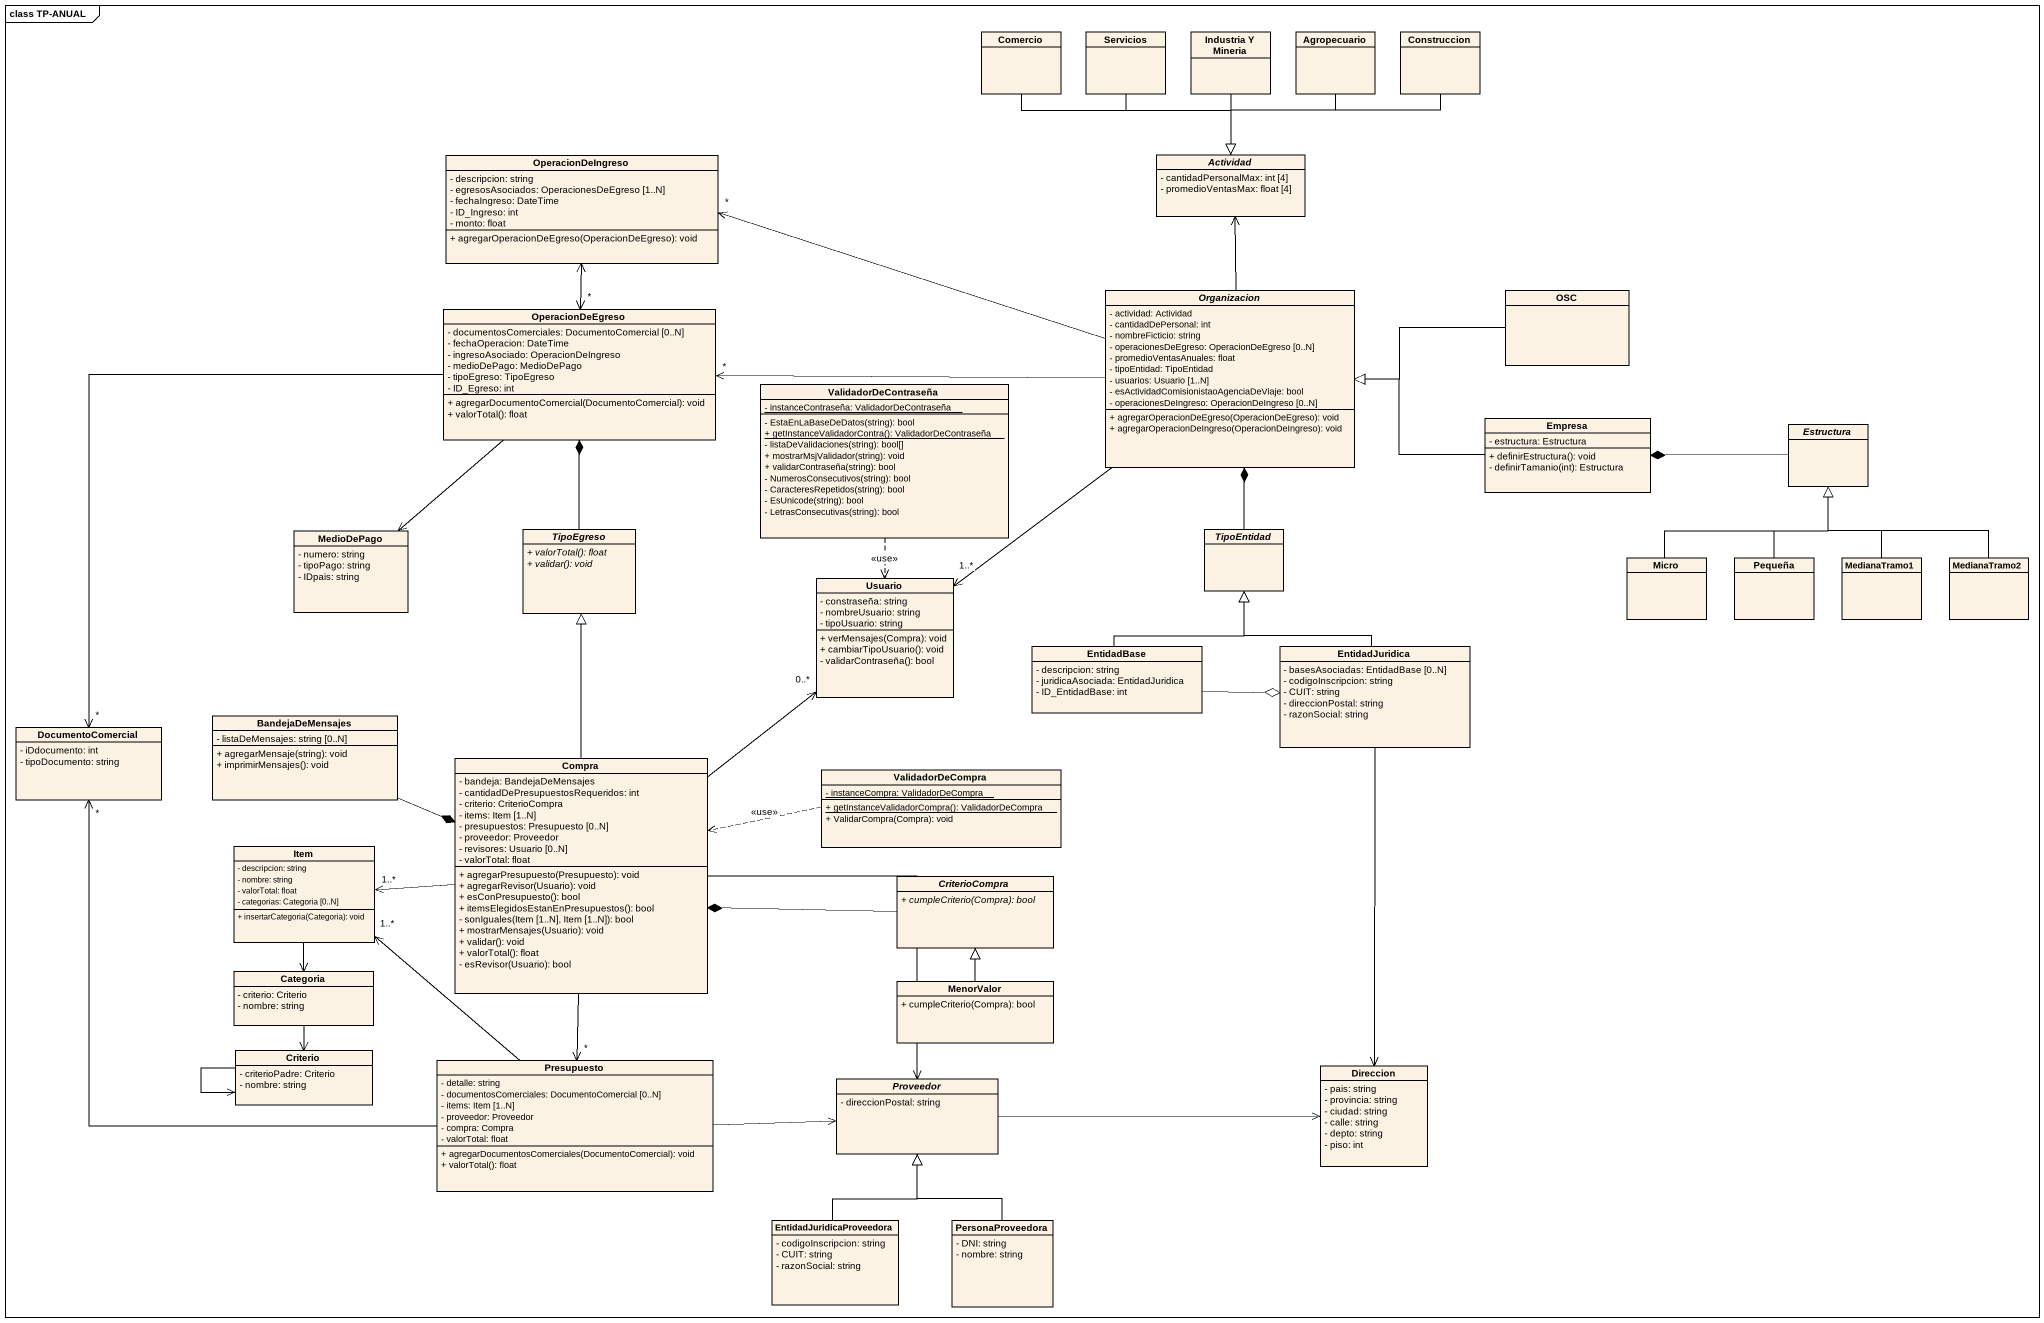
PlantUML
@startuml
mainframe class TP-ANUAL
hide circle
hide empty members
skinparam classAttributeIconSize 0
class Comercio
class Servicios
class "Industria Y Mineria" as Industria_Y_Mineria
class Agropecuario
class Construccion
class OperacionDeIngreso {
  - descripcion: string
  - egresosAsociados: OperacionesDeEgreso [1..N]
  - fechaIngreso: DateTime
  - ID_Ingreso: int
  - monto: float
  + agregarOperacionDeEgreso(OperacionDeEgreso): void
}
abstract class Actividad {
  - cantidadPersonalMax: int [4]
  - promedioVentasMax: float [4]
}
class OperacionDeEgreso {
  - documentosComerciales: DocumentoComercial [0..N]
  - fechaOperacion: DateTime
  - ingresoAsociado: OperacionDeIngreso
  - medioDePago: MedioDePago
  - tipoEgreso: TipoEgreso
  - ID_Egreso: int
  + agregarDocumentoComercial(DocumentoComercial): void
  + valorTotal(): float
}
abstract class Organizacion {
  - actividad: Actividad
  - cantidadDePersonal: int
  - nombreFicticio: string
  - operacionesDeEgreso: OperacionDeEgreso [0..N]
  - promedioVentasAnuales: float
  - tipoEntidad: TipoEntidad
  - usuarios: Usuario [1..N]
  - esActividadComisionistaoAgenciaDeViaje: bool
  - operacionesDeIngreso: OperacionDeIngreso [0..N]
  + agregarOperacionDeEgreso(OperacionDeEgreso): void
  + agregarOperacionDeIngreso(OperacionDeIngreso): void
}
class OSC
class ValidadorDeContraseña {
  {static} - instanceContraseña: ValidadorDeContraseña
  - EstaEnLaBaseDeDatos(string): bool
  {static} + getInstanceValidadorContra(): ValidadorDeContraseña
  - listaDeValidaciones(string): bool[]
  + mostrarMsjValidador(string): void
  + validarContraseña(string): bool
  - NumerosConsecutivos(string): bool
  - CaracteresRepetidos(string): bool
  - EsUnicode(string): bool
  - LetrasConsecutivas(string): bool
}
class Empresa {
  - estructura: Estructura
  + definirEstructura(): void
  - definirTamanio(int): Estructura
}
abstract class Estructura
class MedioDePago {
  - numero: string
  - tipoPago: string
  - IDpais: string
}
abstract class TipoEgreso {
  {abstract} + valorTotal(): float
  {abstract} + validar(): void
}
abstract class TipoEntidad
class Micro
class Pequeña
class MedianaTramo1
class MedianaTramo2
class Usuario {
  - constraseña: string
  - nombreUsuario: string
  - tipoUsuario: string
  + verMensajes(Compra): void
  + cambiarTipoUsuario(): void
  - validarContraseña(): bool
}
class EntidadBase {
  - descripcion: string
  - juridicaAsociada: EntidadJuridica
  - ID_EntidadBase: int
}
class EntidadJuridica {
  - basesAsociadas: EntidadBase [0..N]
  - codigoInscripcion: string
  - CUIT: string
  - direccionPostal: string
  - razonSocial: string
}
class BandejaDeMensajes {
  - listaDeMensajes: string [0..N]
  + agregarMensaje(string): void
  + imprimirMensajes(): void
}
class DocumentoComercial {
  - iDdocumento: int
  - tipoDocumento: string
}
class Compra {
  - bandeja: BandejaDeMensajes
  - cantidadDePresupuestosRequeridos: int
  - criterio: CriterioCompra
  - items: Item [1..N]
  - presupuestos: Presupuesto [0..N]
  - proveedor: Proveedor
  - revisores: Usuario [0..N]
  - valorTotal: float
  + agregarPresupuesto(Presupuesto): void
  + agregarRevisor(Usuario): void
  + esConPresupuesto(): bool
  + itemsElegidosEstanEnPresupuestos(): bool
  - sonIguales(Item [1..N], Item [1..N]): bool
  + mostrarMensajes(Usuario): void
  + validar(): void
  + valorTotal(): float
  - esRevisor(Usuario): bool
}
class ValidadorDeCompra {
  {static} - instanceCompra: ValidadorDeCompra
  {static} + getInstanceValidadorCompra(): ValidadorDeCompra
  + ValidarCompra(Compra): void
}
class Item {
  - descripcion: string
  - nombre: string
  - valorTotal: float
  - categorias: Categoria [0..N]
  + insertarCategoria(Categoria): void
}
abstract class CriterioCompra {
  {abstract} + cumpleCriterio(Compra): bool
}
class Categoria {
  - criterio: Criterio
  - nombre: string
}
class MenorValor {
  + cumpleCriterio(Compra): bool
}
class Criterio {
  - criterioPadre: Criterio
  - nombre: string
}
class Presupuesto {
  - detalle: string
  - documentosComerciales: DocumentoComercial [0..N]
  - items: Item [1..N]
  - proveedor: Proveedor
  - compra: Compra
  - valorTotal: float
  + agregarDocumentosComerciales(DocumentoComercial): void
  + valorTotal(): float
}
abstract class Proveedor {
  - direccionPostal: string
}
class Direccion {
  - pais: string
  - provincia: string
  - ciudad: string
  - calle: string
  - depto: string
  - piso: int
}
class EntidadJuridicaProveedora {
  - codigoInscripcion: string
  - CUIT: string
  - razonSocial: string
}
class PersonaProveedora {
  - DNI: string
  - nombre: string
}
Comercio -right-|> Actividad
Servicios --|> Actividad
Industria_Y_Mineria --|> Actividad
Agropecuario --|> Actividad
Construccion -left-|> Actividad
OperacionDeIngreso <--> "*" OperacionDeEgreso
OperacionDeEgreso --> MedioDePago
OperacionDeEgreso --> "*" DocumentoComercial
Organizacion -left-> "*" OperacionDeIngreso
Organizacion -up-> Actividad
Organizacion -left-> "*" OperacionDeEgreso
Organizacion --> "1..*" Usuario
OSC -left-|> Organizacion
ValidadorDeContraseña ..> Usuario : <<use>>
Empresa -left-|> Organizacion
Estructura -left-* Empresa
TipoEgreso -up-* OperacionDeEgreso
TipoEntidad -up-* Organizacion
Micro -up-|> Estructura
Pequeña -up-|> Estructura
MedianaTramo1 -up-|> Estructura
MedianaTramo2 -up-|> Estructura
EntidadBase -up-|> TipoEntidad
EntidadBase -right-o EntidadJuridica
EntidadJuridica -up-|> TipoEntidad
EntidadJuridica --> Direccion
BandejaDeMensajes -right-* Compra
DocumentoComercial "*" <-- Presupuesto
Compra -up-|> TipoEgreso
Compra -up-> "0..*" Usuario
Compra --> "*" Presupuesto
ValidadorDeCompra .left.> Compra : <<use>>
Item "1..*" <-right- Compra
Item "1..*" <-- Presupuesto
CriterioCompra -left-* Compra
Categoria <-up- Item
Categoria --> Criterio
MenorValor -up-|> CriterioCompra
Criterio --> Criterio
Presupuesto -right-> Proveedor
Proveedor <-up- Compra
Proveedor -right-> Direccion
EntidadJuridicaProveedora -up-|> Proveedor
PersonaProveedora -up-|> Proveedor
@enduml
